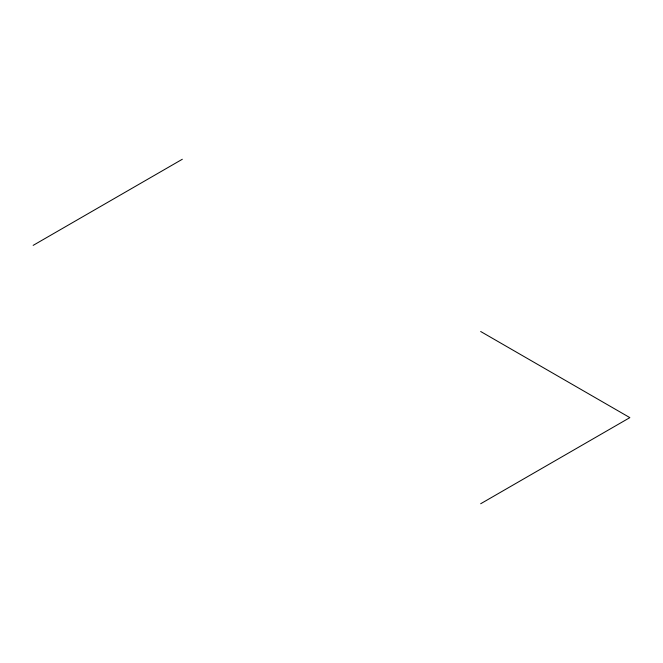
<?xml version="1.0" encoding="UTF-8"?>
<svg xmlns="http://www.w3.org/2000/svg" width="663" height="663" viewBox="0 0 663 663"><rect width="100%" height="100%" fill="white"/><g stroke="black" fill="none" stroke-linecap="round" stroke-linejoin="round"><path stroke-width="0.99" d="M33.15 245.376L182.325 159.253M480.675 503.747L629.85 417.624L480.675 331.5"/></g></svg>
